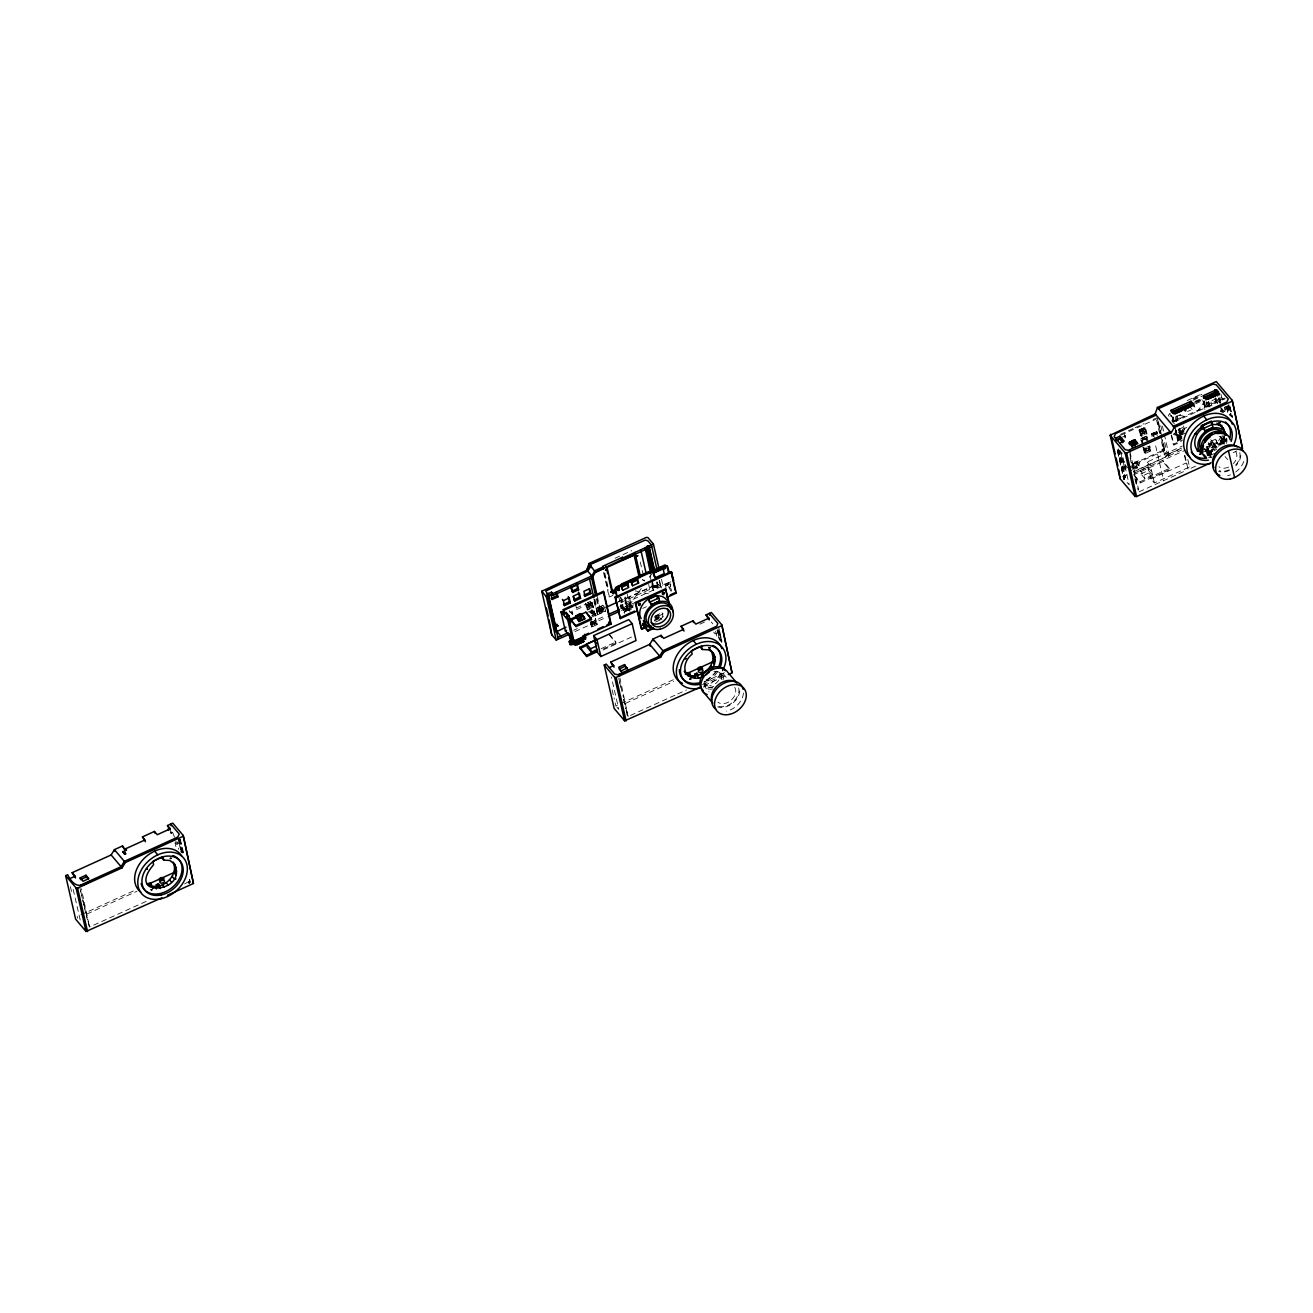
<?xml version="1.0" encoding="UTF-8"?>
<svg xmlns="http://www.w3.org/2000/svg" width="1313" height="1313" viewBox="0 0 1313 1313"><rect width="100%" height="100%" fill="white"/><g stroke="black" fill="none" stroke-linecap="round" stroke-linejoin="round"><path stroke-width="0.75" stroke-dasharray="5 3.75" d="M170.641 830.555L170.871 833.591L172.676 832.294M189.728 879.677L189.712 883.025L189.991 881.039M1123.928 479.36L1125.586 477.079L1119.513 450.556M171.757 832.163L171.363 833.23L171.708 831.933M624.709 608.1L624.775 609.216L624.725 608.313M1124.289 468.495C1125.093 470.711 1123.977 467.149 1125.405 467.986M1136.566 463.801C1138.01 460.338 1138.716 468.068 1139.307 465.048M1138.371 465.721L1136.828 462.915M1137.698 463.128L1136.927 462.471L1136.303 463.489M1142.655 439.74L1144.509 438.115L1145.215 439.839M1144.706 447.979L1145.527 452.87L1150.336 450.687L1149.4 446.551C1139.159 453.806 1148.908 445.468 1148.711 448.816C1149.318 452.279 1143.951 451.032 1144.033 447.93M1155.67 434.816C1156.228 430.418 1149.712 434.57 1153.635 435.342M1170.589 415.302L1172.361 416.91L1173.576 421.588M1220.516 410.411L1221.287 411.987M1220.762 445.222L1225.078 435.391M670.795 584.498L670.319 586.566L670.237 580.1M1224.323 410.92L1224.898 411.593L1223.88 411.658M123.652 851.579C122.618 856.65 128.756 853.811 125.474 850.758M170.821 832.13L171.199 833.099M587.42 604.062L587.518 605.572L589.192 605.424M592.59 615.682C596.283 612.071 584.58 610.282 592.475 609.856L594.855 615.682L590.046 617.865M624.332 608.723L626.482 610.693M620.54 597.218L624.036 612.514C628.172 611.415 623.97 608.379 626.957 610.709M1137.173 463.522L1137.468 462.652M1177.843 435.161L1178.106 434.57M1180.092 435.801C1178.647 438.969 1181.963 436.195 1178.697 437.032C1179.386 432.699 1182.16 440.38 1178.697 437.032M1215.165 447.618L1216.577 449.292L1212.802 451.491L1208.83 452.804L1207.418 451.147C1214.394 449.456 1220.384 444.254 1222.879 437.508L1224.29 439.166M595.019 599.45L597.76 611.382L596.726 613.483L593.033 615.157M1133.611 471.81L1165.123 457.482L1166.157 455.381L1162.547 439.642M594.001 601.551L597.727 614.665L600.386 609.905L604.013 608.247M597.333 596.562L600.78 611.645L599.746 613.745L592.196 617.176M1164.254 434.127L1169.177 455.644L1168.143 457.745L1164.254 440.758M624.036 612.514L641.286 588.519M649.344 577.326L652.791 572.534M1175.332 429.285L1177.564 438.936L1186.755 426.151M1197.111 411.757L1206.319 398.955M587.699 602.552L591.277 605.244L590.932 606.852L588.963 607.279L589.947 603.832L587.65 603.734M590.85 612.99L591.178 611.382M591.457 613.729L591.589 611.874L589.619 612.301M596.824 624.266C587.338 615.928 597.317 633.998 594.444 618.423L596.824 624.266L591.999 626.449L589.619 620.622M1125.898 466.394L1124.946 467.051L1125.963 467.592M1125.356 469.168L1125.274 467.92M1146.544 449.013L1146.2 450.622M1222.731 439.937L1221.024 440.101L1221.139 441.644L1222.813 440.167L1220.68 439.199L1220.762 441.349M184.608 883.944L189.302 881.286M626.137 610.43L626.99 610.594M626.186 610.512L625.185 610.611M1171.688 415.269L1171.196 416.713M1154.357 435.03L1154.997 433.142M1146.331 448.012L1144.148 448.209M1175.151 431.583L1176.924 431.911L1175.053 432.995M1125.192 475.339L1123.698 478.392L1129.229 484.907L1121.811 452.509M123.11 850.726L125.145 854.484M589.389 605.162L591.277 605.244M591.359 613.729L593.23 613.795M593.115 622.575L591.113 621.886M627.319 610.512L626.317 609.987L625.71 611.251M1143.721 439.904C1147.464 437.393 1140.669 436.474 1142.392 439.855M1146.84 448.734L1148.711 448.816M1221.057 409.705L1223.06 410.427L1222.305 412.019M1180.764 436.589L1179.238 437.672M1224.061 443.055L1222.403 441.562L1223.683 443.827M615.091 558.238L631.783 550.639M587.305 602.749L590.505 601.288L592.902 607.115L588.076 609.298L585.696 603.471M584.154 604.899L586.14 603.996M576.719 609.544L582.545 606.901L581.544 605.72L575.718 608.362L576.719 609.544L575.57 604.538M592.344 602.322L586.517 604.965L587.666 609.971L593.492 607.312L591.359 601.141L593.492 607.312M591.95 602.979L587.141 605.178L588.076 609.298M603.537 572.419L609.199 597.136L612.925 595.429M586.648 607.607L591.457 605.424L592.902 607.115M586.616 605.391L585.532 603.783L586.681 608.789L592.508 606.146M605.145 611.005L600.336 613.187L598.892 611.497L597.94 607.361L602.765 605.178L604.193 606.869L599.385 609.068M587.485 612.35L593.312 609.708L594.313 610.873L595.462 615.879L589.635 618.521M597.776 607.673L603.603 605.03L605.753 611.202L599.926 613.86L597.776 607.673L598.777 608.855L604.604 606.196M594.313 610.873L591.392 612.203L590.505 611.464M590.702 613.007L593.903 611.546M618.538 601.649L653.792 585.647L658.174 586.025M597.76 611.382L603.488 608.789M618.292 602.06L657.14 584.4L658.65 584.531L663.065 589.75M598.892 611.497L603.701 609.314L602.765 605.178M591.802 615.436L599.352 612.006M598.925 612.679L604.751 610.036M620.754 602.569L654.202 587.387L658.174 587.502L656.877 581.807M659.257 580.74L660.39 585.696L671.386 581.593L662.671 585.549M628.894 610.233L625.644 606.393L624.873 603.044L665.314 584.662L666.364 585.893M625.924 604.275L633.276 600.927M618.587 596.118L621.082 606.951L623.265 607.033L624.693 613.286M621.131 607.985L621.706 608.658L620.36 607.952L633.736 602.257M625.644 606.393L632.997 603.061M573.666 630.256L577.326 628.582M590.177 622.756L604.85 616.076M621.377 608.576L634.31 602.93M626.695 607.64L634.048 604.292M624.824 608.74L626.941 610.364M574.963 631.586L606.508 617.258M621.344 610.512L634.327 604.62M590.571 624.758L595.38 622.559M621.082 606.951L623.872 610.266L631.651 606.721L628.763 594.067M624.873 603.044L629.222 608.182L632.866 606.524M596.43 623.281L590.604 625.94L591.589 627.105L597.431 624.463L595.281 618.275L597.431 624.463M624.66 597.678L627.335 609.38L632.8 606.885M633.112 607.263L627.647 609.741L624.972 598.039M627.335 609.38L628.336 610.561L633.802 608.067M642.73 608.395L646.472 606.688M655.203 615.879L662.129 612.744L663.163 613.942L654.498 617.881M654.383 616.798L658.092 615.124L661.818 619.539M654.251 620.081L662.917 616.142L662.129 612.744M654.383 620.901L661.768 617.553M655.417 622.116L660.948 619.605M601.124 648.704L615.863 641.991L616.125 643.124L603.225 648.983M603.044 650.001L632.636 636.559M175.893 846.508L175.023 842.716L176.582 844.538L178.601 843.619L177.058 841.797L178.781 849.347M1187.198 400.547L1202.035 393.802M1192.581 398.643L1201.904 394.409M1193.681 399.103L1201.1 395.722M699.944 624.151L705.508 621.623M1193.008 400.301L1201.871 396.28M1120.432 434.357L1133.152 428.58M1134.974 427.759L1144.05 423.623M1153.142 419.504L1156.769 417.846L1160.429 433.815M1195.093 401.351L1200.558 398.857M1121.039 435.079L1155.555 419.389M1194.42 402.32L1201.822 398.955M1196.701 401.762L1202.019 399.349M1195.7 402.664L1201.559 400.038M1122.303 437.147L1125.208 435.834L1126.357 440.823M1195.618 403.813L1202.757 400.563M1139.224 429.909L1144.033 427.726L1146.413 433.553L1141.604 435.735L1139.224 429.909C1140.8 437.016 1148.251 433.06 1144.033 427.726M1139.044 430.221L1144.87 427.578L1145.872 428.744L1147.02 433.75L1141.194 436.392L1139.044 430.221L1141.194 436.392M1140.045 431.386L1145.872 428.744M1145.461 429.417L1140.652 431.6L1141.604 435.735M1176.235 416.664L1182.258 413.923M1187.609 411.494L1190.628 410.132M80.946 914.8L134.747 890.362M1140.16 434.045L1144.985 431.846L1146.413 433.553M1140.193 435.227L1146.019 432.568L1147.02 433.75M86.921 914.012L136.995 891.248M1174.495 424.033L1171.705 420.734L1180.141 417.977L1182.274 420.505M1172.279 421.916L1224.75 398.069M1174.741 421.768L1225.292 398.725M1141.178 438.476L1145.986 436.277L1147.431 437.984L1142.622 440.167L1141.178 438.476L1141.818 441.217M1152.092 436.556L1151.468 433.799L1156.277 431.616L1157.721 433.306L1152.896 435.489M1141.013 438.788L1146.84 436.129L1147.841 437.311L1141.998 439.953L1141.013 438.788L1142.162 443.778M717.177 632.997L715.158 633.916L713.616 632.095M1225.144 410.821L1224.356 407.375L1226.637 406.341M1227.195 406.981L1224.356 407.375M1183.883 432.387L1180.206 434.061L1178.401 429.466L1183.916 426.971M1124.585 462.094L1120.087 456.776L1118.873 457.334L1125.947 465.606M1225.111 408.901L1227.13 407.982M1186.788 427.365L1179.435 430.713L1180.206 434.061M146.104 901.424L89.497 927.027L86.264 915.703M1184.228 430.992L1175.217 435.079L1173.215 434.143L1185.458 429.499M1146.889 447.208L1149.794 445.895L1150.943 450.884L1145.117 453.543L1142.966 447.356M1185.179 433.159L1177.4 436.687L1174.593 433.388L1183.046 430.631L1182.209 427.02M1179.156 432.83L1182.832 431.156M1178.335 435.177L1181.454 437.656L1179.074 428.005M1143.147 447.044L1144.083 451.18L1148.908 448.997L1150.336 450.687M1183.062 433.766L1179.534 435.391L1178.237 429.761M1144.115 452.361L1149.942 449.719L1150.943 450.884M1181.224 439.478L1177.597 441.135L1177.498 438.706L1181.191 437.032M1177.564 438.936L1181.848 436.983L1180.075 429.187M1181.782 438.099L1178.221 439.724L1176.793 433.471M1177.4 440.265L1182.11 438.115M1171.13 434.882L1173.28 444.286L1182.603 440.036M1123.616 471.088L1122.746 467.789L1126.308 466.164M1138.338 460.699C1129.853 465.82 1141.046 456.793 1139.208 463.998L1135.482 465.426L1139.208 463.998M1126.472 466.361L1122.746 467.789M1173.28 444.286L1173.871 444.992L1181.339 441.595M1133.185 463.801L1164.089 449.768L1164.68 450.474L1131.97 465.344M1130.165 466.164L1125.077 468.708M1129.689 467.083L1136.467 464.014L1137.37 467.953L1130.591 471.022M1128.803 468.922L1135.581 465.836L1137.37 467.953M1132.561 467.395L1135.564 466.033L1136.812 468.265L1135.564 466.033M1132.807 468.413L1135.794 467.051M1187.822 459.468L1189.545 466.985L1154.406 482.954L1151.009 478.95L1147.135 462.028L1182.291 446.059M1132.085 469.283L1136.582 467.231M1181.487 448.127L1168.783 453.904L1167.749 456.005L1134.448 471.137M1166.157 455.381L1180.994 448.636M673.323 679.74L615.83 705.852L614.008 697.909M1169.177 455.644L1181.881 449.867M1122.5 476.865L1131.757 472.647M625.497 703.391L673.717 681.48M1140.111 470.497L1147.71 467.051L1151.682 471.728L1152.453 475.125L1144.854 478.589L1140.882 473.895L1140.111 470.497L1144.066 475.191L1144.854 478.589M1134.842 472.877L1185.672 450.064M1133.398 474.961L1162.891 461.569L1169.653 469.562L1140.16 482.954L1134.53 476.307M1210.455 441.529L1215.657 439.166L1218.152 444.368L1217.135 443.154L1202.363 449.85M1140.882 473.895L1148.481 470.448L1152.453 475.125M1208.026 444.319L1216.691 440.38M1144.066 475.191L1151.682 471.728M1206.04 447.29L1216.938 442.333L1217.972 443.548M1208.764 449.949L1208.387 448.275L1205.17 449.735L1205.547 451.409M1203.726 448.504L1205.318 450.359L1224.996 441.25L1225.587 441.939L1204.202 451.656M1205.318 450.359L1208.518 448.915L1206.942 447.044M1134.268 475.175L1139.897 481.822L1169.391 468.429L1169.653 469.562M630.503 715.421L675.867 694.807M677.689 693.986L686.436 690.014M703.932 682.054L724.94 672.519M1151.009 478.95L1186.164 462.98L1189.545 466.985M1206.729 453.953L1214.131 450.589M1206.959 455.004L1212.523 452.476M702.586 684.598L725.334 674.258M1215.214 453.166L1210.143 455.48L1211.193 456.711L1210.783 454.971M704.162 685.501L724.595 676.228M1139.142 491.817L1186.378 470.349M1195.536 466.181L1188.134 469.545L1184.687 454.462M1233.186 452.624L1236.912 450.95M1171.803 416.254L1170.638 416.04M592.163 622.05L590.834 622.001M1175.217 432.453L1175.89 430.483L1177.597 441.135M1125.848 466.082L1124.355 466.542L1125.668 465.393M569.448 611.924L570.4 612.088M124.637 854.468L122.191 851.612L125.671 854.254M124.833 853.762L125.392 852.859L124.604 853.696M1153.897 436.097L1153.421 434.061L1155.604 433.864M1179.304 415.236L1186.854 416.91M635.213 590.883L648.425 593.788M1223.06 410.427L1221.632 410.378L1221.139 411.822M1220.565 411.15L1221.993 411.199L1222.485 409.754M1222.288 442.153L1223.207 441.496M1220.187 440.659L1221.648 440.725L1222.14 439.248M1163.236 448.669C1159.297 451.081 1167.126 449.276 1161.71 449.785M1163.843 449.391L1162.317 450.49M1142.737 429.253L1140.866 429.187L1140.226 431.058L1142.097 431.14L1142.737 429.253L1144.903 431.944M1144.788 431.665L1142.917 431.6L1142.277 433.487M668.974 583.333C660.176 587.994 676.769 583.317 667.053 584.712M669.532 584.006L668.104 583.94L667.611 585.385M622.723 604.341C613.942 609.002 630.535 604.325 620.803 605.72M623.298 605.014L621.87 604.948L621.377 606.393M626.449 609.232L627.237 610.151M601.469 606.704L599.598 606.639L598.843 608.231L600.484 608.789L601.469 606.704L603.635 609.413L602.175 611.333L597.94 607.361M603.52 609.117L601.649 609.051L601.009 610.939M586.566 604.029L588.24 604.899L589.225 602.815M1221.763 397.658L1223.306 399.48M1226.079 406.735L1227.639 408.556L1225.603 409.475L1224.061 407.654M1223.585 437.36L1228.476 443.154M1222.009 438.493L1220.516 436.753A9.404 6.959 -40.3 0 1 1219.941 444.615M1221.172 439.953L1224.159 443.482M1221.106 441.25L1222.518 442.908M1191.039 408.146L1192.122 409.443M1217.463 443.778L1215.657 439.166M1210.767 439.707L1217.249 447.356M1225.029 456.547L1227.622 459.616M1216.593 447.438L1211.604 441.545L1216.823 448.472M1211.39 449.817L1212.802 451.491M1208.387 448.275L1206.795 446.42L1207.189 448.078M1211.341 457.876L1205.219 450.622A11.357 8.403 -40.3 0 0 1211.095 453.74M1178.401 429.466L1182.75 434.603M1180.863 435.801L1181.848 436.983M1178.007 434.784L1179.993 437.131M1179.534 437.459L1177.695 435.243M1177.088 436.966L1178.007 438.05M1177.498 438.706L1178.418 439.789L1176.251 430.369M1155.21 433.963L1154.308 433.224M1151.468 433.799L1154.521 437.377M1142.95 430.073L1142.064 429.335M1139.142 430.648L1140.144 431.829M1144.706 437.803L1146.758 440.232M1144.92 438.64L1144.017 437.886M1169.391 468.429L1162.629 460.436L1162.891 461.569M1143.705 443.679L1139.421 438.624L1139.651 439.674M1144.083 451.18L1145.527 452.87M1125.208 435.834L1124.223 434.652L1125.372 439.658M1124.322 435.095L1125.307 436.261M1147.135 462.028L1150.533 466.033L1154.406 482.954M1136.467 464.014L1134.678 461.897L1135.581 465.836M711.318 622.083L712.861 623.905M670.861 591.162L667.89 585.204L671.189 589.11L671.961 592.475M726.155 677.18L722.478 672.83A11.357 8.403 -40.3 0 1 722.971 679.822M643.419 580.625L642.5 579.525L644.634 581.035L643.764 577.228M719.409 672.223L720.903 673.963M660.816 619.112L658.092 615.124M705.688 684.959L704.195 683.203A9.404 6.959 -40.3 0 0 711.236 685.583M703.834 683.531L705.934 686.01M713.78 686.322A11.357 8.403 -40.3 0 1 704.096 685.96L709.02 691.885M631.651 606.721L629.518 604.193L626.629 591.539M626.006 611.037L624.167 608.69M601.682 607.525L600.796 606.787M599.778 610.463L600.78 611.645M589.439 603.635L588.536 602.897M586.714 604.636L588.749 607.049M595.462 615.879L593.312 609.708M594.855 615.682L592.475 609.856M609.101 634.015L615.863 641.991M609.363 635.147L616.125 643.124M586.681 608.789L587.666 609.971M590.637 621.771L592.688 624.2M571.844 613.22L572.829 614.402L571.795 609.823M569.169 610.627L570.613 612.318M570.794 612.498L572.238 614.205L571.286 610.069M616.815 707.018L618.784 709.348L611.382 676.966M172.742 832.705L175.433 839.532M124.062 851.448L126.064 853.827M123.882 851.677L125.9 854.057M123.307 851.595L125.408 854.402M122.864 852.137L124.883 854.517M1211.915 443.367C1209.683 440.823 1207.665 446.387 1211.046 445.632C1213.819 442.891 1210.963 445.074 1209.142 444.089M1212.162 444.401L1210.504 443.909L1209.388 445.14M658.404 616.929C656.155 614.402 654.137 619.949 657.534 619.211C660.308 616.47 657.452 618.636 655.63 617.668M658.634 617.98L656.976 617.487L655.876 618.702M618.768 678.394L623.429 697.4M623.888 699.304L628.09 716.406L619.966 678.132M593.936 599.188L597.727 614.665L594.264 599.581M80.651 890.92L83.441 902.326M83.917 904.214L89.497 927.027L81.373 888.753M178.141 838.843L181.457 852.58M1211.013 401.975L1211.915 405.93M1230.15 407.046L1232.415 416.943M1230.018 406.669L1232.398 417.731M1229.526 406.275L1230.888 412.216M1228.82 404.699L1231.545 416.566M1228.492 405.077L1231.217 416.943M1228.098 405.438L1230.363 415.318M1227.622 405.766L1229.887 415.647M1226.818 406.406L1228.541 413.923M1226.654 407.588L1227.934 413.218M1220.844 393.884L1222.6 401.302M1219.875 397.215L1220.778 401.122M1222.567 408.967L1223.47 412.873M1219.334 398.381L1221.139 406.291M1221.599 408.261L1222.501 412.216M1218.924 398.118L1220.745 406.029M1221.188 408.015L1222.108 411.97M1218.809 399.037L1219.711 402.96M1220.154 404.913L1221.96 412.742M1218.464 397.921L1219.367 401.876M1216.626 399.71L1217.528 403.665M1215.543 397.839L1216.905 403.764M1224.734 438.23L1225.587 441.939M1214.952 398.003L1216.298 403.944M1223.716 435.67L1224.996 441.25M1209.01 402.041L1210.356 407.883M1208.354 401.253L1209.7 407.112M1207.812 402.221L1209.125 407.916M1206.565 401.68L1207.878 407.424M1206.089 402.517L1206.959 406.324M1204.645 402.303L1205.925 407.916M1203.824 401.171L1205.613 408.967M1203.578 402.303L1204.924 408.162M1202.724 400.022L1204.874 409.393M1208.6 442.645L1211.193 453.953M1183.522 425.921L1184.342 429.532M1176.94 415.532L1177.843 419.438M1176.382 416.303L1177.58 420.784M1184.441 455.463L1186.164 462.98M1175.233 416.648L1176.53 422.277M1179.829 436.425L1180.092 437.557M1173.166 416.91L1174.495 422.671M1173.149 417.583L1173.888 420.816M1174.905 425.839L1177.4 436.687M1172.148 417.321L1173.018 421.145M1171.721 435.588L1173.871 444.992M1162.432 426.216L1163.794 432.141M1168.258 454.954L1168.668 456.694M1160.758 425.51L1162.071 431.222M1158.493 421.949L1162.103 437.689M1157.377 418.568L1160.577 432.535M1162.399 440.512L1164.68 450.474M1160.889 435.801L1164.089 449.768M1156.523 419.914L1159.691 433.75M1161.496 441.66L1165.123 457.482M1156.277 431.616L1157.229 435.735M1155.67 445.878L1163.63 480.673M1144.87 427.578L1146.019 432.568M1146.84 436.129L1147.989 441.135M1149.187 446.387L1149.942 449.719M1145.986 436.277L1146.938 440.413M1148.268 446.239L1148.908 448.997M1141.998 439.953L1143.147 444.959M1143.968 448.537L1145.117 453.543M1147.71 467.051L1148.481 470.448M1139.897 481.822L1140.16 482.954M1133.349 463.423L1133.874 465.705M1129.968 451.787L1138.699 489.897M1129.804 453.855L1138.092 490.077M1130.066 457.777L1131.363 463.489M1134.859 478.736L1136.615 486.368M1120.596 450.687L1124.716 468.643L1120.449 451.967M1118.61 448.98L1125.126 477.407M1118.348 449.194L1120.087 456.776M1118.2 449.341L1124.716 477.768M1117.872 449.719L1124.388 478.145M1117.642 450.129L1124.141 478.539M1117.478 450.523L1123.994 478.95M1117.576 451.639L1123.961 479.754M719.705 631.487L721.969 641.368M718.671 627.154L721.953 642.172M719.524 632.685L721.789 642.582M718.835 631.11L721.1 641.007M718.047 629.518L720.771 641.384M717.653 629.879L719.918 639.759M715.634 631.176L716.931 636.838M665.314 584.662L666.085 588.027M661.489 579.312L662.835 585.171M659.487 580.346L661.292 588.257M657.271 582.069L658.584 587.764M656.615 582.627L657.961 588.487M656.795 585.434L657.189 587.174M656.221 585.352L656.631 587.092M655.63 585.335L656.024 587.075M655.023 585.368L655.417 587.108M654.399 585.483L654.744 587.239M653.792 585.647L654.202 587.387L653.447 585.811L649.804 589.373L648.048 581.708M652.085 579.87L653.841 587.551M651.642 580.592L653.874 590.341M650.066 575.865L651.396 581.725M651.855 583.678L653.644 591.474M651.987 585.253L653.316 591.113M640.284 562.013L643.337 575.324M629.222 608.182L629.994 611.53M625.201 596.906L628.336 610.561M626.317 609.987L626.58 611.136M620.967 597.612L623.872 610.266M604.768 572.862L608.707 590.062M604.275 573.683L607.788 588.979M619.621 682.202L620.918 687.93M623.544 699.369L625.727 708.889M626.153 710.793L627.466 716.521M597.087 598.712L600.336 613.187M596.299 598.662L599.926 613.86M612.186 689.949L613.548 695.906M590.834 602.667L591.457 605.424M591.063 622.313L591.999 626.449M590.834 623.773L591.589 627.105M180.193 838.941L183.869 854.369M189.597 879.3L190.106 882.221M180.045 839.352L183.213 853.204M189.548 880.892L189.942 882.631M179.799 839.762L182.967 853.598M179.011 838.17L182.638 853.975M188.974 881.663L189.384 883.403M178.617 838.515L181.785 852.367M188.58 882.024L188.974 883.764M179.044 842.798L181.309 852.679M175.811 841.206L176.582 844.538M79.716 887.112L82.342 898.552M82.785 900.455L84.081 906.167M84.524 908.087L85.837 913.799M73.216 889.475L80.191 919.97M70.41 886.652L71.772 892.61M77.237 916.474L77.648 918.214M609.101 594.707L609.199 597.136M1212.063 456.776A22.945 16.987 -40.3 0 1 1208.469 457.827M663.278 616.568A15.772 11.686 -40.3 0 1 656.681 621.328M712.598 688.964A11.357 8.403 -40.3 0 1 704.113 686.092M734.738 687.306A11.357 8.403 -40.3 0 1 731.226 700.157A11.357 8.403 -40.3 0 1 717.85 702.192M738.727 687.963A14.903 11.029 -40.3 0 1 732.982 702.094A14.903 11.029 -40.3 0 1 718.08 706.164M739.744 690.917A15.789 11.686 -40.3 0 1 717.637 706.886M743.453 693.001A17.627 13.048 -40.3 0 1 726.532 711.121M721.838 673.159A11.357 8.403 -40.3 0 1 720.295 680.577M713.862 671.6A9.404 6.959 -40.3 0 1 721.313 679.757M712.713 687.339A9.404 6.959 -40.3 0 1 704.835 681.266M719.819 678A9.404 6.959 -40.3 0 0 718.195 670.877A22.945 16.987 -40.3 0 1 705.147 682.53M718.835 680.085A9.404 6.959 -40.3 0 1 713.435 684.844M716.603 671.255A27.524 20.368 -40.3 0 1 705.918 680.676M716.077 671.173A22.945 16.987 -40.3 0 1 705.738 680.298M720.788 673.536A27.524 20.368 -40.3 0 1 701.093 687.766M1221.664 436.917A10.832 8.009 -40.3 0 1 1218.497 446.207M1213.967 449.489A10.832 8.009 -40.3 0 1 1206.647 450.146M1223.158 437.672A10.832 8.009 -40.3 0 1 1224.126 441.923M1211.243 453.28A10.832 8.009 -40.3 0 1 1204.825 448.34M1226.703 438.411A13.934 10.307 -40.3 0 1 1226.26 444.434M1210.34 455.939A13.934 10.307 -40.3 0 1 1207.402 455.414M1224.602 438.608A13.934 10.307 -40.3 0 1 1223.962 441.71M1211.243 452.919A13.934 10.307 -40.3 0 1 1205.104 452.69M1220.893 436.293A15.772 11.686 -40.3 0 1 1206.499 448.997A9.404 6.959 -40.3 0 0 1214.541 449.374M1226.26 438.247A15.772 11.686 -40.3 0 1 1225.538 441.775M1211.128 454.462A15.772 11.686 -40.3 0 1 1207.484 454.807M1222.108 435.735A11.357 8.403 -40.3 0 1 1224.077 444.352M1235.845 451.836A11.357 8.403 -40.3 0 1 1233.383 463.653M1228.623 467.083A11.357 8.403 -40.3 0 1 1218.956 466.739M1239.833 452.493A14.903 11.029 -40.3 0 1 1235.484 465.278M1229.247 469.775A14.903 11.029 -40.3 0 1 1219.17 470.694M1240.834 455.447A15.789 11.686 -40.3 0 1 1236.009 465.672M1229.395 470.448A15.789 11.686 -40.3 0 1 1218.727 471.416M1243.739 461.47A17.627 13.048 -40.3 0 1 1235.714 471.991M1230.412 474.846A17.627 13.048 -40.3 0 1 1227.639 475.651M1222.945 437.689A11.357 8.403 -40.3 0 1 1221.402 445.107M1212.227 451.738A11.357 8.403 -40.3 0 1 1205.203 450.49M1219.12 436.277A9.404 6.959 -40.3 0 1 1222.419 444.286M1211.653 452.066A9.404 6.959 -40.3 0 1 1206.089 447.766M599.499 608.296C601.206 612.843 603.57 603.865 599.499 608.296M1140.767 430.828C1142.474 435.391 1144.854 426.413 1140.767 430.828M1169.128 416.27L1168.537 415.647A3.447 2.56 -40.3 0 1 1169.85 413.48L1170.425 414.137A3.447 2.56 -40.3 0 0 1169.128 416.27M1216.478 398.578L1207.533 402.648L1208.813 404.158L1217.758 400.088L1216.478 398.578M1157.13 431.452L1151.304 434.111L1152.289 435.276L1158.115 432.634L1157.13 431.452M719.573 639.989L717.193 630.174L719.442 640.088"/><path stroke-width="1.5" d="M168.425 830.374L168.441 827.945M596.381 595.708L591.786 575.915L586.763 569.973L589.028 563.474L646.373 537.411L647.9 537.559L653.414 544.058L659.241 569.514M1155.161 413.972L1110.158 435.243L1125.11 452.887L1126.62 453.018L1171.098 432.798L1155.161 413.972L1157.426 407.473L1216.298 381.558L1232.234 400.367L1242.475 448.406L1232.234 400.367M149.928 886.702L147.926 884.338C160.646 892.364 179.799 875.804 173.119 862.132C191.911 892.643 123.717 899.454 153.605 864.709L152.85 861.41L162.976 856.815L163.731 860.097L169.919 860.491L175.105 864.496M571.746 641.483L571.352 642.894M583.727 636.05L583.645 637.1M616.683 596.447L615.026 589.176A3.447 2.56 -40.3 0 1 616.339 587.042L664.952 564.951L667.48 566.313L669.499 573.321M617.258 597.12L615.6 589.849A3.447 2.56 -40.3 0 1 616.913 587.715L619.227 586.632M617.061 588.881C617.11 591.539 620.868 588.24 618.226 587.157L631.635 581.068M712.434 661.949L713.222 658.158L711.695 651.511C716.455 655.729 715.815 663.049 712.664 668.038L710.661 665.691L712.434 661.949L714.42 664.296M1216.774 394.557L1217.364 393.588M687.159 674.226L688.225 673.93L687.536 674.537M583.07 636.198L583.038 637.363M582.939 636.313L583.235 637.314M584.039 636.608L583.661 637.379M642.73 624.332C645.06 621.033 645.241 627.089 642.697 624.857M167.44 895.285L193.454 883.468L183.213 835.429L172.774 823.12L167.473 825.532L170.148 829.964L169.754 828.224M193.454 883.468L183.213 835.429M571.549 642.27L569.366 634.228L556.252 640.088L551.723 634.753L541.76 591.244L588.191 569.612M551.723 634.753L549.08 619.851M728.321 674.537L732.03 672.847L721.789 624.807L711.367 612.498L706.049 614.911L708.725 619.342L708.331 617.602M732.03 672.847L721.789 624.807M1210.898 462.767L1136.582 496.527L1135.072 496.396L1120.12 478.753L1118.824 469.791M1156.211 415.056L1115.623 433.585L1114.13 436.622L1125.192 449.67L1128.359 450.31L1170.113 431.632M75.005 876.083L75.514 877.937L72.133 872.685L111.145 854.96L114.412 849.642L122.486 845.966L125.474 850.758L122.486 845.966M89.842 881.318C79.83 888.638 73.151 885.865 67.669 874.721L65.65 875.64L76.072 887.949L77.582 888.08L122.076 867.86L125.326 862.543L182.688 836.479M586.763 569.973L590.013 564.656L645.274 540.086L647.818 540.775L651.379 544.993L656.763 568.48M709.726 615.157L709.332 613.417L717.817 623.429L716.8 626.153L662.917 650.739L659.668 656.073L617.898 674.751L614.747 674.111L606.261 664.083L604.226 665.018L614.189 708.511L624.627 720.821L700.453 687.191M604.226 665.018L614.648 677.327L616.158 677.442L660.652 657.239L663.918 651.921L721.264 625.858M1171.098 432.798L1174.364 427.48L1231.725 401.417M638.348 603.291L638.709 604.883L640.137 603.356M710.661 665.691C705.754 674.242 691.459 680.544 684.303 671.304C687.979 677.918 696.3 680.085 702.931 676.605L700.945 674.258M556.449 624.348L556.515 625.201L557.073 624.299M555.924 632.029L566.001 627.154M663.623 567.364C667.447 566.379 664.92 569.826 663.721 568.874M649.361 602.29L648.671 599.286L656.779 595.593L658.831 598.022L659.52 601.009L651.412 604.702L649.771 601.928M1204.349 398.446L1205.071 398.299M1217.939 394.261L1217.594 395.87M1202.199 425.707L1204.251 428.136L1212.359 424.444L1210.307 422.031L1202.199 425.707L1204.94 431.14L1213.048 427.447L1211.423 421.063L1201.297 425.658L1202.052 428.957C1194.354 434.012 1190.825 448.636 1201.362 452.525M1197.144 450.95L1198.933 451.016M591.408 567.577L591.014 565.837L587.764 571.155L545.781 591.047L548.309 595.659L558.271 639.168M608.576 622.198L609.806 622.608L608.477 623.577M662.458 592.245L664.033 592.77L662.343 593.985M659.52 601.009L651.412 604.702L648.671 599.286M1213.048 427.447L1204.94 431.14L1204.251 428.136M581.429 619.096L579.049 619.112M651.79 546.733L623.462 559.584L622.575 557.254L602.618 566.33L603.52 568.66L595.429 572.32L592.179 577.654L553.167 595.363L551.542 592.179L547.078 594.215L547.488 595.954M603.52 568.66L603.127 566.904L595.035 570.581L591.786 575.915L546.274 596.578L541.76 591.244M623.068 557.844L635.098 552.379L635.492 554.119L623.462 559.584L622.575 557.254M635.098 552.379L653.414 544.058M622.969 558.993L595.429 572.32L589.028 563.474M624.693 558.222L629.846 555.875M607.755 573.732L606.048 566.248L607.049 567.429L635.394 554.546L640.104 575.16M571.418 589.553L570.646 586.222L571.647 587.403L577.474 584.745L578.623 589.75L572.796 592.409L571.795 591.227L577.622 588.569L578.623 589.75M557.959 596.841L556.975 595.659L551.132 598.301L552.133 599.483L557.959 596.841L557.204 593.509M562.391 599.434L563.392 600.615L569.218 597.957L570.351 602.962L564.524 605.605L563.54 604.44L569.366 601.781L570.351 602.962M573.732 599.795L579.558 597.152L580.559 598.334L574.733 600.977L572.977 596.463M590.866 593.64L589.882 592.458L584.039 595.117L585.04 596.283L590.866 593.64L589.734 588.634L583.891 591.293L585.04 596.283M568.693 620.442L570.695 622.822L569.12 615.945L566.116 612.4L562.949 614.221L564.163 613.663L563.277 609.577L603.258 591.424L603.865 592.13L611.169 624.052L571.188 642.205L568.759 633.523M575.57 604.538L581.396 601.896M563.277 609.577L563.884 610.299L603.865 592.13M571.844 641.811L572.435 639.185L565.361 630.896L561.012 611.924L562.227 611.382L564.163 613.663M652.889 571.368L654.169 572.878L663.131 568.808L661.768 566.953L652.824 571.024L655.285 577.72L664.23 573.65L663.049 568.463L654.104 572.534M632.587 585.746L630.568 580.412L632.587 585.746L638.61 583.005L636.592 577.671L636.821 578.672L665.527 565.624L667.48 566.313M621.788 586.189L627.811 583.448L628.73 587.502L622.707 590.226L620.688 584.892L622.707 590.226M631.668 581.692L637.675 578.967M611.136 591.392L616.437 588.963M615.6 590.866L612.055 592.475L613.056 593.657L616.601 592.048M569.12 615.945L565.887 617.422L567.183 617.225L568.972 619.342L573.321 638.315C567.282 640.728 575.471 639.218 571.795 641.22M637.133 610.922L620.36 618.554L615.026 597.169L671.222 571.647L673.667 580.559L673.126 579.903M576.243 615.682L581.068 613.499L583.432 616.289L584.006 618.8L579.197 620.983L576.243 615.682L579.197 620.983M615.026 597.169L615.616 597.875L671.78 572.287M561.012 611.924L567.758 619.9L568.972 619.342M570.482 619.194L585.893 612.186L591.26 618.521L591.49 619.555L576.079 626.564L570.482 619.194L576.079 626.564M570.728 620.228L577.572 617.126M578.623 618.472L583.432 616.289M605.835 607.427L616.733 602.486M575.668 616.388L578.935 621.509L584.761 618.866L584.367 617.126M575.849 625.513L591.26 618.521M565.361 630.896L566.576 630.338M557.877 637.429L568.152 632.751M608.526 614.418L619.539 609.413M648.901 626.038L641.778 629.272L641.187 628.582L635.229 602.552L665.51 588.798L669.499 604.357M635.229 602.552L635.804 603.241L666.101 589.488M608.362 616.404L619.49 611.349M650.723 601.699L658.831 598.022M621.623 616.995L634.671 611.07M670.122 594.97L675.719 592.426L676.31 593.131L666.988 597.366M569.218 641.351L572.796 639.726L573.666 643.025C569.071 649.41 568.578 636.329 570.105 644.65M569.382 641.548L572.96 639.923M570.581 641.499L574.224 639.841M583.3 635.722L588.766 633.243M597.842 629.124L603.291 626.646M606.934 624.988L610.561 623.33L611.169 624.052M145.431 841.699L142.444 836.906L154.458 831.441L157.248 834.723L170.247 828.815L167.473 825.532M569.94 644.453L573.666 643.025M581.971 638.988L585.696 637.56L582.135 639.185M576.046 642.32L582.036 639.595L583.054 640.81L583.3 641.827L577.31 644.552L576.046 642.32L577.31 644.552M593.624 635.607L628.763 619.638L632.16 623.642L636.034 640.547L600.878 656.516L597.497 652.512L593.624 635.607L597.005 639.612L600.878 656.516M125.08 849.019L145.021 839.959L142.444 836.906M577.08 643.518L583.054 640.81M575.389 645.356L583.842 641.515L582.939 637.576L574.487 641.417L575.389 645.356L572.698 639.316M70.656 878.233L75.104 876.198L72.133 872.685M597.415 649.393L591.326 652.151L587.354 647.473L586.583 644.076L594.182 640.613L596.824 643.747M597.694 651.494L586.648 656.533L579.624 647.407L596.2 639.874M597.005 639.612L632.16 623.642M579.87 648.54L585.401 646.029M80.159 877.872L85.985 875.229L88.857 878.61L83.031 881.253L80.159 877.872L80.553 879.612L86.395 876.969L88.299 879.218M586.583 644.076L590.555 648.753L596.627 645.996M642.894 627.811L648.031 625.48M579.624 647.407L586.386 655.4L597.431 650.378M80.536 885.093L121.075 866.695L124.341 861.377L177.747 837.103L179.241 834.067L170.756 824.039L171.15 825.779M642.664 624.167L647.654 630.043L653.201 627.516M644.158 626.678L647.883 631.093L653.447 628.566M1158.411 408.655L1213.048 384.118L1216.215 384.775L1228.262 399.004L1226.769 402.041L1173.362 426.315L1173.756 428.054M709.233 619.933L708.823 618.193L695.824 624.102L693.051 620.819L681.02 626.285L683.613 629.337L663.656 638.397L661.079 635.344L652.988 639.021L649.738 644.338L610.726 662.064L613.04 666.068M1171.015 410.329L1190.973 401.253L1194.059 404.896L1174.101 413.972L1171.015 410.329L1171.426 412.069L1191.367 402.993L1194.453 406.636M1202.987 395.804L1216.002 389.895L1219.268 393.752L1206.27 399.661L1203.496 396.378M1203.397 397.544L1216.396 391.635L1219.17 394.901L1218.776 393.161M609.232 667.611L613.696 665.576L613.992 667.201M1192.565 403.157L1172.214 412.397L1172.788 413.07L1188.839 405.783M1203.676 398.118L1218.48 391.389M1119.677 443.17L1124.141 441.135L1119.94 436.179L1115.476 438.214L1115.984 440.068M1175.447 411.429L1191.383 404.174M1206.335 397.462L1215.296 393.391L1216.642 395.246L1207.697 399.3L1206.335 397.462L1207.697 399.3M1184.31 407.834L1185.409 409.131L1191.433 406.39L1190.103 404.109L1190.333 405.093L1193.911 403.468M1206.417 397.79L1215.296 393.391M1175.316 412.61L1181.323 409.886L1181.552 410.871L1175.529 413.611L1174.216 411.33L1175.529 413.611M1185.015 410.887L1184.096 406.849L1185.179 408.13L1191.203 405.389M1123.419 441.562L1120.334 437.918L1115.869 439.953L1117.691 440.101M1122.73 442.727L1119.644 438.837L1116.477 440.659M1207.615 398.971L1216.642 395.246M627.844 669.728L624.578 664.608L618.735 667.25L622.001 672.371M626.875 668.596L624.972 666.348L619.145 668.99L621.049 671.238M147.729 884.453L175.548 871.816M621.607 670.631L627.433 667.989M1129.771 442.12L1134.58 439.921L1136.96 442.727L1132.134 444.91L1129.771 442.12L1130.345 444.615M156.854 887.161L156.296 884.732L158.331 883.813L159.891 887.424L158.331 883.813M1129.196 442.809L1135.023 440.167L1137.879 443.548L1132.052 446.207L1129.196 442.809L1129.59 444.549M159.333 884.995L157.297 885.914L156.296 884.732M65.65 875.64L75.612 919.149L86.034 931.459L161.86 897.813M686.305 673.832L714.141 661.194M694.889 674.111L696.908 673.192L697.909 674.357L695.874 675.292L694.889 674.111L695.447 676.54M628.435 670.68L619.129 674.472L619.523 676.228L618.521 674.636L618.915 676.392M645.192 623.691L643.157 623.084M617.865 588.011L618.883 588.043M570.745 642.369L571.647 642.714L570.81 642.5M1212.178 424.345L1218.366 424.739L1221.353 426.331L1219.941 424.657L1223.552 428.744L1225.078 435.391M700.321 647.128L702.324 649.475L708.495 649.869L711.482 651.445L709.496 649.098L713.698 653.874M1199.951 450.868L1196.964 449.276L1198.375 450.95M1223.552 428.744L1222.14 427.086L1224.816 431.846M1216.954 423.081L1218.366 424.739M1203.66 416.09L1206.811 419.815M1190.333 405.093L1191.433 406.39M1200.64 427.283L1202.052 428.957M1181.323 409.886L1180.239 408.589L1181.552 410.871M1157.426 407.473L1174.364 427.48M1134.727 444.582L1135.368 446.617M671.567 572.468L670.976 571.746L675.276 590.555M706.049 614.911L708.823 618.193M655.285 577.72L654.005 576.21L647.621 547.767M649.853 572.78L648.852 571.598L621.525 584.022L622.526 585.204M712.959 654.613L714.945 656.96M737.02 683.187L727.862 672.387A15.789 11.686 -40.3 0 0 705.754 674.406A15.789 11.686 -40.3 0 0 707.182 694.544M713.222 658.158L715.208 660.521M693.215 640.531L696.366 644.24M684.007 631.077L681.02 626.285M636.821 578.672L637.905 579.952L631.881 582.693L630.798 581.396M637.511 581.725L638.61 583.005M627.811 583.448L626.711 582.168L627.647 586.205M626.941 583.153L628.041 584.449L622.017 587.174L620.918 585.893M696.973 675.571L698.959 677.935M693.067 675.932L695.069 678.279M689.506 675.292L691.491 677.656M702.34 690.819L712.795 703.161M686.518 673.717L688.504 676.08M663.918 651.921L652.988 639.021L653.382 640.76M660.652 657.239L649.738 644.338L650.132 646.078M577.474 584.745L576.473 583.579L577.622 588.569M591.49 619.555L585.893 612.186M569.218 597.957L568.217 596.775L569.366 601.781M584.761 618.866L581.495 613.729M581.199 618.144L581.856 620.179M551.542 592.179L553.167 595.363M610.726 662.064L613.696 665.576M582.053 639.415L583.842 641.515M582.266 640.629L583.3 641.827M571.073 635.656L573.321 638.315M560.815 636.083L556.794 631.34L548.063 593.213M174.383 865.234L176.369 867.598M174.645 868.796L176.631 871.143M161.745 857.75L163.731 860.097M173.858 872.571L175.844 874.918M154.639 851.152L157.79 854.861M172.085 876.313L174.071 878.66M169.459 879.759L171.445 882.106M166.144 882.681L168.13 885.028M162.369 884.88L164.355 887.227M158.397 886.193L160.383 888.556M154.491 886.554L156.477 888.917M150.913 885.914L152.915 888.277M125.326 862.543L114.412 849.642L114.805 851.382M111.145 854.96L122.076 867.86M686.305 673.651C682.547 666.856 686.535 658.486 692.181 654.087L691.426 650.788L701.569 646.177L702.324 649.475M1129.574 450.047L1129.968 451.787M1217.118 390.207L1218.021 394.163M1216.659 390.01L1217.561 393.966M1216.133 389.879L1217.036 393.834M1216.002 389.895L1216.396 391.635M1215.559 389.797L1216.478 393.752M1214.968 389.78L1215.871 393.736M1214.985 390.355L1215.378 392.095M1228.443 450.835L1234.565 477.571M1221.746 425.215L1222.6 428.924M1190.973 401.253L1191.367 402.993M1189.955 401.712L1190.349 403.468M1185.179 408.13L1185.803 410.821M1135.023 440.167L1135.417 441.907M1134.58 439.921L1135.154 442.432M1132.134 444.91L1132.709 447.421M1132.052 446.207L1132.463 447.946M1126.62 453.018L1136.582 496.527M1125.11 452.887L1135.072 496.396M1119.94 436.179L1120.334 437.918M1110.683 434.193L1115.213 453.97M1116.116 457.925L1117.921 465.836M1110.158 435.243L1120.12 478.753M693.051 620.819L693.445 622.559M696.908 673.192L697.466 675.621M671.222 571.647L676.31 593.131M666.922 565.64L668.58 572.878M665.51 588.798L669.351 605.523M649.114 546.471L654.563 570.203M648.72 546.208L654.153 569.94M648.261 546.011L653.693 569.744M648.097 546.471L648.507 548.21M653.168 569.612L647.736 545.88L647.998 547.636M647.03 547.751L652.463 571.483M646.587 546.356L646.981 548.095M646.406 547.8L651.839 571.532M656.779 595.593L657.468 598.597M645.799 547.898L651.182 571.647M645.192 548.079L650.723 573.945M661.079 635.344L661.473 637.084M640.81 550.065L646.242 573.797M662.917 650.739L663.311 652.479M634.819 555.235L639.956 577.72M633.9 554.152L639.037 576.637M647.654 630.043L647.883 631.093M635.804 603.241L641.778 629.272M621.558 557.713L621.952 559.469M618.226 587.157L618.965 590.374M615.616 597.875L620.36 618.554M607.049 567.429L613.056 593.657M608.625 577.49L611.628 590.604M624.578 664.608L624.972 666.348M603.258 591.424L610.561 623.33M616.158 677.442L626.137 720.952M592.524 575.586L596.89 594.658M614.648 677.327L624.627 720.821M591.49 577.687L595.429 594.855M589.471 578.606L593.837 597.678M589.11 589.127L589.882 592.458M580.559 598.334L579.41 593.328L573.584 595.971L574.733 600.977M578.426 592.147L579.558 597.152M590.555 648.753L591.326 652.151M584.827 634.261L585.696 637.56M571.647 587.403L572.796 592.409M578.541 619.769L578.935 621.509M586.386 655.4L586.648 656.533M563.392 600.615L564.524 605.605M566.116 612.4L566.904 615.83M567.758 619.9L572.107 638.873M563.884 610.299L564.787 614.287M556.203 592.327L556.975 595.659M550.984 594.477L552.133 599.483M548.03 595.446L556.318 631.668M548.063 597.71L555.481 630.125M546.274 596.578L556.252 640.088M546.356 608.001L548.161 615.912M154.458 831.441L154.868 833.181M126.097 848.559L126.491 850.299M85.985 875.229L86.395 876.969M77.582 888.08L87.544 931.574M76.072 887.949L86.034 931.459M1208.42 460.19A22.945 16.987 -40.3 0 1 1191.4 442.268A22.945 16.987 -40.3 0 1 1217.135 421.013A22.945 16.987 -40.3 0 1 1231.151 441.414M1209.93 463.719A27.524 20.368 -40.3 0 1 1187.297 442.908A27.524 20.368 -40.3 0 1 1219.629 417.074A27.524 20.368 -40.3 0 1 1233.81 444.631M1189.775 456.99A27.524 20.368 -40.3 0 1 1196.57 420.373A27.524 20.368 -40.3 0 1 1232.267 424.148M1225.423 421.965A22.945 16.987 -40.3 0 1 1229.92 437.656M1206.68 458.139A22.945 16.987 -40.3 0 1 1191.301 452.033M667.332 608.51A10.832 8.009 -40.3 0 1 663.968 620.77A10.832 8.009 -40.3 0 1 651.215 622.707M651.576 626.268A13.934 10.307 -40.3 0 1 651.625 607.213A13.934 10.307 -40.3 0 1 670.877 609.248M653.972 628.369A15.772 11.686 -40.3 0 1 644.765 615.518A15.772 11.686 -40.3 0 1 660.767 601.42A15.772 11.686 -40.3 0 1 672.748 611.825M646.012 622.313A15.772 11.686 -40.3 0 1 643.222 620.836M641.171 618.587A15.772 11.686 -40.3 0 1 647.67 599.45A15.772 11.686 -40.3 0 1 666.692 600.156M706.279 674.8A14.903 11.029 -40.3 0 1 709.201 672.223M702.127 677.344A11.357 8.403 -40.3 0 1 703.308 674.849M705.081 672.535A11.357 8.403 -40.3 0 1 712.499 668.202M703.177 690.293A14.903 11.029 -40.3 0 1 705.869 671.304A14.903 11.029 -40.3 0 1 725.334 670.762M715.651 709.184A17.627 13.048 -40.3 0 1 720.624 685.288A17.627 13.048 -40.3 0 1 743.191 689.292M711.613 700.289A15.789 11.686 -40.3 0 1 719.294 684.024A15.789 11.686 -40.3 0 1 736.265 682.465M140.737 892.036A27.524 20.368 -40.3 0 1 145.694 856.962A27.524 20.368 -40.3 0 1 181.686 855.945M151.799 886.275A2.38 1.494 -12.9 0 1 152.045 887.014M147.187 884.207A2.38 1.494 -12.9 0 1 150.913 883.551A2.38 1.494 -12.9 0 1 150.174 886.012M163.452 880.137A2.38 1.494 -12.9 0 1 163.977 882.27A2.38 1.494 -12.9 0 1 160.514 882.894A2.38 1.494 -12.9 0 1 160.596 880.646M172.939 855.567A22.945 16.987 -40.3 0 1 172.856 886.932A22.945 16.987 -40.3 0 1 141.148 883.6M682.448 683.302A27.524 20.368 -40.3 0 1 684.27 646.341A27.524 20.368 -40.3 0 1 721.822 648.589M690.047 675.358A2.38 1.494 -12.9 0 1 690.507 676.786M685.37 674.39A2.38 1.494 -12.9 0 1 687.667 672.65A2.38 1.494 -12.9 0 1 690.047 673.684A2.38 1.494 -12.9 0 1 688.176 675.604M702.028 669.515A2.38 1.494 -12.9 0 1 702.553 671.649A2.38 1.494 -12.9 0 1 699.09 672.272A2.38 1.494 -12.9 0 1 699.173 670.007M712.959 645.52A22.945 16.987 -40.3 0 1 718.08 667.89M698.598 682.957A22.945 16.987 -40.3 0 1 679.346 669.811M699.763 684.319A22.945 16.987 -40.3 0 1 680.741 667.825A22.945 16.987 -40.3 0 1 706.115 645.454A22.945 16.987 -40.3 0 1 720.706 665.855M699.468 688.16A27.524 20.368 -40.3 0 1 676.966 666.823A27.524 20.368 -40.3 0 1 710.202 641.581A27.524 20.368 -40.3 0 1 722.593 670.598M1200.821 449.407A13.934 10.307 -40.3 0 1 1205.137 433.651A13.934 10.307 -40.3 0 1 1221.533 431.14M1202.084 449.588A13.934 10.307 -40.3 0 1 1201.887 446.666M1203.988 440.479A13.934 10.307 -40.3 0 1 1211.981 433.438M1215.247 432.338A13.934 10.307 -40.3 0 1 1221.385 432.568M1201.379 452.739A15.772 11.686 -40.3 0 1 1205.826 431.353A15.772 11.686 -40.3 0 1 1226.03 434.931M1206.089 456.957A14.903 11.029 -40.3 0 1 1204.152 454.84M1203.036 452.115A14.903 11.029 -40.3 0 1 1203.512 445.665M1205.071 442.366A14.903 11.029 -40.3 0 1 1210.291 436.769M1217.118 433.667A14.903 11.029 -40.3 0 1 1223.683 433.914M1202.347 452.706A14.903 11.029 -40.3 0 1 1208.485 434.619A14.903 11.029 -40.3 0 1 1226.44 435.292M1219.859 475.372A17.627 13.048 -40.3 0 1 1218.267 452.87A17.627 13.048 -40.3 0 1 1242.968 450.605M1213.901 467.691A15.789 11.686 -40.3 0 1 1218.792 449.834A15.789 11.686 -40.3 0 1 1237.371 446.994M1205.498 457.613A15.789 11.686 -40.3 0 1 1209.946 436.211A15.789 11.686 -40.3 0 1 1230.15 439.789M146.432 869.304L147.433 869.222L146.498 869.173M151.143 889.837L152.144 889.738L151.192 889.705M170.313 858.456L171.33 858.357L170.378 858.325M175.023 878.988L176.024 878.889L175.089 878.857M557.188 625.874L558.189 625.776L557.188 625.874M572.862 644.371L573.863 644.289L572.862 644.371M584.827 638.939L585.844 638.84L584.892 638.807M605.49 570.154L606.475 569.94L605.49 570.154M610.529 592.13L611.53 592.032L610.578 591.999M608.756 623.478C609.741 626.235 611.284 620.819 608.756 623.478M617.635 589.553C618.932 593.033 620.737 586.172 617.635 589.553M618.505 585.811L619.506 585.713L618.554 585.68M637.018 555.826L638.02 555.744L637.068 555.711M638.61 604.505C639.94 608.05 641.778 601.059 638.61 604.505M643.321 625.021C644.634 628.566 646.488 621.591 643.321 625.021M662.491 593.657C663.82 597.202 665.675 590.21 662.491 593.657M685.025 658.683L686.026 658.584L685.025 658.683M689.719 679.215L690.72 679.116L689.719 679.215M708.905 647.834L709.906 647.736L708.905 647.834M1172.017 412.233L1173.018 412.151L1172.082 412.101M1195.076 433.799L1196.077 433.585L1195.076 433.799M1199.787 454.314L1200.788 454.117L1199.787 454.314M1218.973 422.95L1219.958 422.737L1218.973 422.95M148.599 884.749L149.698 884.732L148.599 884.749M161.056 879.086L162.156 879.086L161.122 879.004M578.147 614.796C580.116 618.571 582.562 611.464 578.147 614.796M578.393 615.863C580.362 619.638 582.791 612.531 578.393 615.863M699.632 668.465L700.732 668.465L699.632 668.465M1131.675 441.217C1133.628 445.009 1136.073 437.902 1131.675 441.217M1131.921 442.3C1133.874 446.075 1136.319 438.969 1131.921 442.3M660.209 626.629A10.832 8.009 -40.3 0 0 669.63 611.234A10.832 8.009 -40.3 0 0 652.774 614.829A10.832 8.009 -40.3 0 0 660.209 626.629M660.029 629.222A13.934 10.307 -40.3 0 0 672.141 609.429A13.934 10.307 -40.3 0 0 650.46 614.041A13.934 10.307 -40.3 0 0 660.029 629.222M729.339 714.42A17.627 13.048 -40.3 0 0 744.668 689.374A17.627 13.048 -40.3 0 0 717.226 695.217A17.627 13.048 -40.3 0 0 729.339 714.42M160.284 880.58A2.38 1.494 -12.9 0 0 163.928 878.922A2.38 1.494 -12.9 0 0 160.547 877.905A2.38 1.494 -12.9 0 0 160.284 880.58M161.171 894.941A22.945 16.987 -40.3 0 0 181.128 862.346A22.945 16.987 -40.3 0 0 145.415 869.961A22.945 16.987 -40.3 0 0 161.171 894.941M160.892 898.781A27.524 20.368 -40.3 0 0 184.838 859.67A27.524 20.368 -40.3 0 0 141.985 868.796A27.524 20.368 -40.3 0 0 160.892 898.781M698.861 669.958A2.38 1.494 -12.9 0 0 702.504 668.301A2.38 1.494 -12.9 0 0 699.123 667.283A2.38 1.494 -12.9 0 0 698.861 669.958M1230.429 478.95A17.627 13.048 -40.3 0 0 1245.758 453.904A17.627 13.048 -40.3 0 0 1218.333 459.747A17.627 13.048 -40.3 0 0 1230.429 478.95"/></g></svg>
